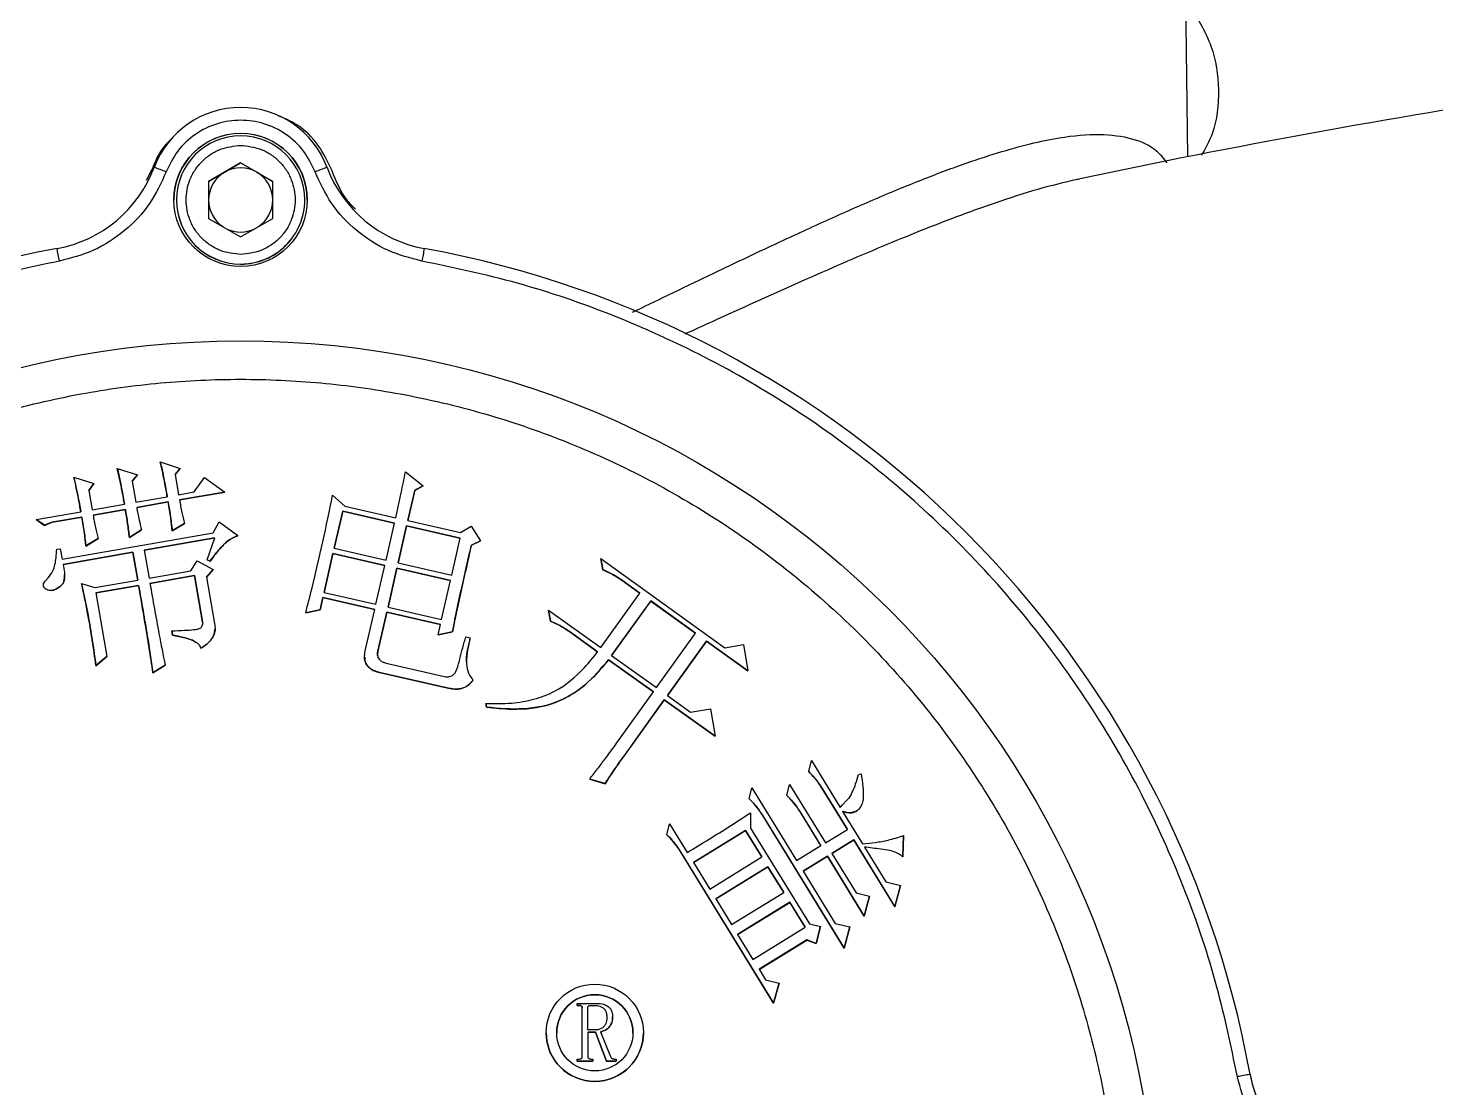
# Model space of a CAD drawing. Header units: millimetres. Extents: x 2003 to 4439, y 563 to 2285.
# Drawn here: x 3655.5 to 3765.3, y 2049.3 to 2131.9 of the extents above; entities that cross this region are included whole.
import ezdxf

# ---------------------------------------------------------------- set-up
doc = ezdxf.new("R2010")
doc.units = ezdxf.units.MM

msp = doc.modelspace()

# ---------------------------------------------------------------- linework, layer by layer
at = {"color": 7, "linetype": 'Continuous', "lineweight": 25}
for p, q in [((3745.935, 2121.911), (3745.564, 2150.276)), ((3665.116, 2120.816), (3664.719, 2120.051)), ((3672.086, 2121.434), (3669.586, 2119.99)), ((3669.586, 2119.984), (3670.836, 2120.706)), ((3670.836, 2120.706), (3672.086, 2121.427)), ((3674.586, 2119.99), (3672.086, 2121.434)), ((3672.086, 2121.427), (3672.086, 2121.434)), ((3672.086, 2121.427), (3673.336, 2120.706)), ((3673.336, 2120.706), (3674.586, 2119.984)), ((3669.586, 2119.99), (3669.586, 2117.104)), ((3674.586, 2117.104), (3674.586, 2119.99)), ((3737.283, 2120.14), (3737.482, 2120.176)), ((3667.086, 2118.546), (3667.086, 2118.534)), ((3677.086, 2118.534), (3677.086, 2118.545)), ((3669.586, 2117.104), (3672.086, 2115.66)), ((3672.086, 2115.66), (3674.586, 2117.104)), ((3662.471, 2097.6), (3664.033, 2097.101)), ((3665.821, 2098.116), (3667.377, 2097.615)), ((3667.377, 2097.615), (3666.974, 2097.124)), ((3666.974, 2097.123), (3667.377, 2097.613)), ((3667.377, 2097.615), (3667.377, 2097.613)), ((3659.081, 2096.939), (3660.64, 2096.439)), ((3664.033, 2097.101), (3663.627, 2096.611)), ((3663.627, 2096.611), (3663.912, 2094.977)), ((3663.628, 2096.609), (3664.033, 2097.099)), ((3664.033, 2097.101), (3664.033, 2097.099)), ((3666.974, 2097.124), (3667.249, 2095.56)), ((3668.474, 2095.773), (3669.26, 2096.893)), ((3669.26, 2096.893), (3670.858, 2095.768)), ((3684.932, 2097.345), (3686.312, 2096.251)), ((3660.64, 2096.439), (3660.247, 2095.881)), ((3660.247, 2095.88), (3660.64, 2096.436)), ((3660.247, 2095.881), (3660.509, 2094.384)), ((3660.64, 2096.439), (3660.64, 2096.436)), ((3663.912, 2094.977), (3666.363, 2095.406)), ((3667.249, 2095.56), (3668.474, 2095.773)), ((3670.858, 2095.768), (3667.318, 2095.152)), ((3667.318, 2095.15), (3670.858, 2095.766)), ((3670.858, 2095.768), (3670.858, 2095.766)), ((3679.261, 2095.522), (3680.201, 2094.669)), ((3685.662, 2095.902), (3685.122, 2093.541)), ((3685.123, 2093.541), (3685.662, 2095.9)), ((3686.312, 2096.251), (3685.662, 2095.902)), ((3685.662, 2095.9), (3686.312, 2096.249)), ((3685.662, 2095.902), (3685.662, 2095.9)), ((3686.312, 2096.251), (3686.312, 2096.249)), ((3660.509, 2094.384), (3663.029, 2094.823)), ((3663.098, 2094.415), (3660.578, 2093.975)), ((3660.578, 2093.973), (3663.098, 2094.412)), ((3663.098, 2094.415), (3663.098, 2094.412)), ((3666.432, 2094.998), (3663.982, 2094.569)), ((3663.982, 2094.567), (3666.432, 2094.996)), ((3666.432, 2094.998), (3666.432, 2094.996)), ((3680.042, 2094.281), (3679.377, 2091.381)), ((3679.377, 2091.381), (3680.042, 2094.279)), ((3684.087, 2093.354), (3680.042, 2094.281)), ((3680.042, 2094.281), (3680.042, 2094.279)), ((3680.042, 2094.279), (3684.087, 2093.352)), ((3680.201, 2094.669), (3684.18, 2093.757)), ((3656.153, 2093.624), (3659.626, 2094.23)), ((3656.793, 2093.174), (3656.153, 2093.624)), ((3656.153, 2093.624), (3656.153, 2093.621)), ((3656.153, 2093.621), (3656.793, 2093.172)), ((3657.381, 2093.415), (3656.793, 2093.174)), ((3656.793, 2093.172), (3657.381, 2093.413)), ((3656.793, 2093.174), (3656.793, 2093.172)), ((3659.695, 2093.821), (3657.381, 2093.415)), ((3657.381, 2093.413), (3659.695, 2093.819)), ((3657.381, 2093.415), (3657.381, 2093.413)), ((3659.695, 2093.821), (3659.695, 2093.819)), ((3667.706, 2093.323), (3666.758, 2092.737)), ((3666.758, 2092.735), (3667.706, 2093.321)), ((3667.706, 2093.323), (3667.706, 2093.321)), ((3669.938, 2092.591), (3670.421, 2093.449)), ((3670.421, 2093.449), (3671.872, 2092.368)), ((3683.422, 2090.454), (3684.087, 2093.354)), ((3685.122, 2093.541), (3689.237, 2092.601)), ((3658.164, 2090.536), (3669.938, 2092.591)), ((3660.969, 2092.147), (3660.019, 2091.561)), ((3660.019, 2091.559), (3660.969, 2092.144)), ((3660.969, 2092.147), (3660.969, 2092.144)), ((3664.362, 2092.812), (3663.409, 2092.224)), ((3663.409, 2092.222), (3664.362, 2092.81)), ((3663.409, 2092.224), (3663.409, 2092.222)), ((3664.362, 2092.812), (3664.362, 2092.81)), ((3670.079, 2092.195), (3664.565, 2091.232)), ((3664.565, 2091.23), (3670.079, 2092.193)), ((3666.758, 2092.737), (3666.758, 2092.735)), ((3669.465, 2090.477), (3670.079, 2092.195)), ((3685.03, 2093.138), (3684.365, 2090.238)), ((3684.365, 2090.238), (3685.03, 2093.136)), ((3689.212, 2092.182), (3685.03, 2093.138)), ((3685.03, 2093.138), (3685.03, 2093.136)), ((3685.03, 2093.136), (3689.211, 2092.18)), ((3688.546, 2089.283), (3689.212, 2092.182)), ((3689.237, 2092.601), (3690.064, 2093.12)), ((3690.064, 2093.12), (3690.794, 2091.959)), ((3657.751, 2091.304), (3658.023, 2091.353)), ((3658.023, 2091.353), (3658.164, 2090.536)), ((3663.681, 2091.078), (3658.236, 2090.128)), ((3658.236, 2090.126), (3663.681, 2091.076)), ((3660.019, 2091.561), (3660.019, 2091.559)), ((3664.061, 2088.9), (3663.681, 2091.078)), ((3663.681, 2091.078), (3663.681, 2091.076)), ((3663.681, 2091.076), (3664.061, 2088.9)), ((3664.565, 2091.232), (3664.945, 2089.054)), ((3679.284, 2090.975), (3678.591, 2087.942)), ((3678.591, 2087.942), (3679.284, 2090.973)), ((3683.33, 2090.048), (3679.284, 2090.975)), ((3679.284, 2090.975), (3679.284, 2090.973)), ((3679.284, 2090.973), (3683.329, 2090.046)), ((3679.377, 2091.381), (3683.422, 2090.454)), ((3690.794, 2091.959), (3690.077, 2091.625)), ((3690.077, 2091.623), (3690.794, 2091.957)), ((3690.077, 2091.625), (3690.077, 2091.623)), ((3690.794, 2091.959), (3690.794, 2091.957)), ((3668.212, 2089.624), (3668.708, 2090.413)), ((3668.708, 2090.413), (3669.951, 2089.719)), ((3669.697, 2090.374), (3669.465, 2090.477)), ((3669.465, 2090.477), (3669.465, 2090.475)), ((3669.465, 2090.475), (3669.697, 2090.372)), ((3669.697, 2090.374), (3669.697, 2090.372)), ((3682.636, 2087.015), (3683.33, 2090.048)), ((3684.365, 2090.238), (3688.546, 2089.283)), ((3700.319, 2089.704), (3700.175, 2090.577)), ((3700.175, 2090.577), (3709.838, 2083.634)), ((3700.175, 2090.577), (3700.175, 2090.575)), ((3700.175, 2090.575), (3700.319, 2089.702)), ((3658.354, 2089.306), (3658.354, 2089.308)), ((3660.725, 2088.317), (3664.061, 2088.9)), ((3664.945, 2089.054), (3668.212, 2089.624)), ((3668.489, 2089.252), (3665.017, 2088.646)), ((3665.017, 2088.644), (3668.489, 2089.25)), ((3669.119, 2085.646), (3668.489, 2089.252)), ((3668.489, 2089.252), (3668.489, 2089.25)), ((3668.489, 2089.25), (3669.119, 2085.644)), ((3669.951, 2089.719), (3669.419, 2089.134)), ((3669.419, 2089.134), (3670.049, 2085.528)), ((3669.42, 2089.132), (3669.951, 2089.717)), ((3669.951, 2089.719), (3669.951, 2089.717)), ((3684.272, 2089.832), (3683.579, 2086.799)), ((3683.579, 2086.799), (3684.272, 2089.83)), ((3688.454, 2088.877), (3684.272, 2089.832)), ((3684.272, 2089.832), (3684.272, 2089.83)), ((3684.272, 2089.83), (3688.453, 2088.875)), ((3687.76, 2085.843), (3688.454, 2088.877)), ((3700.319, 2089.704), (3700.319, 2089.702)), ((3703.211, 2087.883), (3701.798, 2088.897)), ((3701.798, 2088.897), (3701.798, 2088.895)), ((3701.798, 2088.895), (3703.21, 2087.881)), ((3659.69, 2088.63), (3660.725, 2088.317)), ((3659.69, 2088.63), (3659.69, 2088.628)), ((3664.133, 2088.492), (3660.797, 2087.909)), ((3660.797, 2087.907), (3664.133, 2088.49)), ((3660.797, 2087.909), (3661.662, 2082.941)), ((3664.133, 2088.492), (3664.133, 2088.49)), ((3678.591, 2087.942), (3682.636, 2087.015)), ((3700.165, 2083.645), (3703.211, 2087.883)), ((3678.28, 2086.593), (3677.16, 2086.352)), ((3677.16, 2086.35), (3678.28, 2086.591)), ((3678.498, 2087.539), (3678.28, 2086.593)), ((3678.28, 2086.591), (3678.498, 2087.537)), ((3678.28, 2086.593), (3678.28, 2086.591)), ((3682.544, 2086.611), (3678.498, 2087.539)), ((3678.498, 2087.539), (3678.498, 2087.537)), ((3678.498, 2087.537), (3682.543, 2086.609)), ((3681.801, 2083.375), (3682.544, 2086.611)), ((3683.579, 2086.799), (3687.76, 2085.843)), ((3696.24, 2085.694), (3696.096, 2086.568)), ((3696.096, 2086.568), (3700.165, 2083.645)), ((3696.096, 2086.568), (3696.096, 2086.566)), ((3704.059, 2087.274), (3701.012, 2083.036)), ((3701.013, 2083.035), (3704.059, 2087.272)), ((3707.562, 2084.757), (3704.059, 2087.274)), ((3704.059, 2087.274), (3704.059, 2087.272)), ((3704.059, 2087.272), (3707.561, 2084.755)), ((3669.119, 2085.644), (3669.119, 2085.646)), ((3677.16, 2086.352), (3677.16, 2086.35)), ((3683.486, 2086.396), (3682.79, 2083.36)), ((3682.79, 2083.358), (3683.486, 2086.394)), ((3687.668, 2085.44), (3683.486, 2086.396)), ((3683.486, 2086.396), (3683.486, 2086.394)), ((3683.486, 2086.394), (3687.667, 2085.438)), ((3696.096, 2086.566), (3696.24, 2085.692)), ((3696.24, 2085.694), (3696.24, 2085.692)), ((3666.774, 2084.603), (3666.715, 2084.945)), ((3666.715, 2084.945), (3666.715, 2084.942)), ((3666.715, 2084.942), (3666.774, 2084.601)), ((3666.774, 2084.603), (3666.774, 2084.601)), ((3670.094, 2085.085), (3670.094, 2085.087)), ((3687.483, 2084.631), (3687.668, 2085.44)), ((3688.603, 2084.867), (3687.483, 2084.631)), ((3687.483, 2084.629), (3688.603, 2084.865)), ((3687.483, 2084.631), (3687.483, 2084.629)), ((3688.603, 2084.867), (3688.603, 2084.865)), ((3689.651, 2084.487), (3689.987, 2084.41)), ((3699.921, 2083.306), (3697.717, 2084.888)), ((3697.717, 2084.888), (3697.717, 2084.886)), ((3697.717, 2084.886), (3699.921, 2083.304)), ((3704.516, 2080.519), (3707.562, 2084.757)), ((3668.985, 2083.588), (3668.985, 2083.586)), ((3682.79, 2083.36), (3682.79, 2083.358)), ((3708.41, 2084.148), (3705.363, 2079.91)), ((3705.364, 2079.909), (3708.41, 2084.146)), ((3711.631, 2081.831), (3708.41, 2084.148)), ((3708.41, 2084.148), (3708.41, 2084.146)), ((3708.41, 2084.146), (3711.631, 2081.829)), ((3709.838, 2083.634), (3711.297, 2083.871)), ((3711.297, 2083.871), (3711.631, 2081.831)), ((3661.662, 2082.941), (3660.804, 2082.232)), ((3660.804, 2082.23), (3661.662, 2082.939)), ((3660.804, 2082.232), (3660.804, 2082.23)), ((3661.662, 2082.941), (3661.662, 2082.939)), ((3666.203, 2082.261), (3665.251, 2081.672)), ((3665.251, 2081.67), (3666.203, 2082.258)), ((3666.203, 2082.261), (3666.203, 2082.258)), ((3681.746, 2082.896), (3681.746, 2082.894)), ((3683.43, 2082.435), (3688.084, 2081.369)), ((3704.272, 2080.18), (3700.768, 2082.697)), ((3700.768, 2082.697), (3700.768, 2082.695)), ((3700.768, 2082.695), (3704.271, 2080.178)), ((3701.012, 2083.036), (3704.516, 2080.519)), ((3665.251, 2081.672), (3665.251, 2081.67)), ((3688.169, 2080.498), (3682.908, 2081.703)), ((3682.908, 2081.703), (3682.908, 2081.701)), ((3682.908, 2081.701), (3688.169, 2080.496)), ((3711.631, 2081.831), (3711.631, 2081.829)), ((3688.169, 2080.498), (3688.169, 2080.496)), ((3701.429, 2076.224), (3704.272, 2080.18)), ((3691.255, 2078.993), (3691.206, 2079.286)), ((3691.206, 2079.286), (3691.206, 2079.284)), ((3691.206, 2079.284), (3691.255, 2078.991)), ((3691.255, 2078.993), (3691.255, 2078.991)), ((3705.119, 2079.571), (3701.952, 2075.164)), ((3701.952, 2075.161), (3705.119, 2079.569)), ((3709.075, 2076.728), (3705.119, 2079.571)), ((3705.119, 2079.571), (3705.119, 2079.569)), ((3705.119, 2079.569), (3709.075, 2076.726)), ((3705.363, 2079.91), (3707.172, 2078.61)), ((3707.172, 2078.61), (3708.726, 2078.865)), ((3708.726, 2078.865), (3709.075, 2076.728)), ((3709.075, 2076.728), (3709.075, 2076.726)), ((3701.952, 2075.164), (3701.952, 2075.161)), ((3716.381, 2073.968), (3716.586, 2074.826)), ((3716.586, 2074.826), (3718.839, 2071.163)), ((3720.262, 2073.747), (3720.475, 2073.799)), ((3700.506, 2073.032), (3699.302, 2073.381)), ((3699.302, 2073.381), (3699.302, 2073.379)), ((3699.302, 2073.379), (3700.506, 2073.03)), ((3700.506, 2073.032), (3700.506, 2073.03)), ((3711.742, 2071.847), (3711.948, 2072.704)), ((3711.948, 2072.704), (3715.436, 2067.033)), ((3714.678, 2072.103), (3714.884, 2072.964)), ((3714.884, 2072.964), (3717.681, 2068.415)), ((3719.394, 2069.468), (3717.432, 2072.658)), ((3717.432, 2072.658), (3717.432, 2072.656)), ((3717.432, 2072.656), (3719.393, 2069.468)), ((3720.632, 2072.218), (3720.632, 2072.22)), ((3711.837, 2070.765), (3711.85, 2069.55)), ((3719.152, 2060.198), (3712.793, 2070.537)), ((3712.793, 2070.537), (3712.793, 2070.534)), ((3712.793, 2070.534), (3719.152, 2060.196)), ((3717.326, 2068.197), (3715.729, 2070.796)), ((3715.729, 2070.796), (3715.729, 2070.794)), ((3715.729, 2070.794), (3717.325, 2068.196)), ((3719.021, 2070.868), (3720.586, 2068.328)), ((3705.326, 2069.039), (3705.532, 2069.897)), ((3705.532, 2069.897), (3706.911, 2067.652)), ((3711.46, 2069.391), (3707.384, 2066.884)), ((3707.385, 2066.883), (3711.46, 2069.389)), ((3712.734, 2067.323), (3711.46, 2069.391)), ((3711.46, 2069.391), (3711.46, 2069.389)), ((3711.46, 2069.389), (3712.733, 2067.323)), ((3711.85, 2069.55), (3716.43, 2062.107)), ((3717.681, 2068.415), (3719.394, 2069.468)), ((3715.436, 2067.033), (3717.326, 2068.197)), ((3719.902, 2068.641), (3718.189, 2067.588)), ((3718.19, 2067.586), (3719.902, 2068.639)), ((3723.1, 2063.442), (3719.902, 2068.641)), ((3719.902, 2068.641), (3719.902, 2068.639)), ((3719.902, 2068.639), (3723.1, 2063.44)), ((3720.729, 2068.091), (3722.402, 2065.374)), ((3723.765, 2068.98), (3723.724, 2067.326)), ((3723.724, 2067.324), (3723.765, 2068.978)), ((3723.765, 2068.98), (3723.765, 2068.978)), ((3713.646, 2055.914), (3706.377, 2067.729)), ((3706.377, 2067.729), (3706.377, 2067.727)), ((3706.377, 2067.727), (3713.646, 2055.912)), ((3707.384, 2066.884), (3708.658, 2064.817)), ((3708.658, 2064.817), (3712.734, 2067.323)), ((3717.835, 2067.37), (3715.944, 2066.206)), ((3715.945, 2066.205), (3717.835, 2067.368)), ((3720.706, 2062.703), (3717.835, 2067.37)), ((3717.835, 2067.37), (3717.835, 2067.368)), ((3717.835, 2067.368), (3720.706, 2062.701)), ((3718.189, 2067.588), (3720.08, 2064.516)), ((3723.724, 2067.326), (3723.724, 2067.324)), ((3713.204, 2066.555), (3709.128, 2064.049)), ((3709.129, 2064.047), (3713.204, 2066.553)), ((3714.442, 2064.547), (3713.204, 2066.555)), ((3713.204, 2066.555), (3713.204, 2066.553)), ((3713.204, 2066.553), (3714.441, 2064.546)), ((3715.944, 2066.206), (3718.454, 2062.13)), ((3722.402, 2065.374), (3723.547, 2065.102)), ((3723.547, 2065.102), (3723.1, 2063.442)), ((3723.1, 2063.44), (3723.547, 2065.1)), ((3723.547, 2065.102), (3723.547, 2065.1)), ((3709.128, 2064.049), (3710.366, 2062.04)), ((3710.366, 2062.04), (3714.442, 2064.547)), ((3714.914, 2063.779), (3710.838, 2061.272)), ((3710.839, 2061.271), (3714.914, 2063.777)), ((3716.111, 2061.829), (3714.914, 2063.779)), ((3714.914, 2063.779), (3714.914, 2063.777)), ((3714.914, 2063.777), (3716.11, 2061.829)), ((3720.08, 2064.516), (3721.13, 2064.264)), ((3721.13, 2064.264), (3720.706, 2062.703)), ((3720.706, 2062.701), (3721.13, 2064.262)), ((3721.13, 2064.264), (3721.13, 2064.262)), ((3720.706, 2062.703), (3720.706, 2062.701)), ((3723.1, 2063.442), (3723.1, 2063.44)), ((3712.035, 2059.323), (3716.111, 2061.829)), ((3716.43, 2062.107), (3717.29, 2061.904)), ((3717.29, 2061.904), (3716.972, 2060.566)), ((3716.972, 2060.564), (3717.29, 2061.902)), ((3717.29, 2061.904), (3717.29, 2061.902)), ((3718.454, 2062.13), (3719.597, 2061.858)), ((3719.597, 2061.858), (3719.152, 2060.198)), ((3719.152, 2060.196), (3719.597, 2061.856)), ((3719.597, 2061.858), (3719.597, 2061.856)), ((3710.838, 2061.272), (3712.035, 2059.323)), ((3716.229, 2060.843), (3712.508, 2058.555)), ((3712.509, 2058.553), (3716.229, 2060.841)), ((3716.972, 2060.566), (3716.229, 2060.843)), ((3716.229, 2060.843), (3716.229, 2060.841)), ((3716.229, 2060.841), (3716.972, 2060.564)), ((3716.972, 2060.566), (3716.972, 2060.564)), ((3719.152, 2060.198), (3719.152, 2060.196)), ((3712.508, 2058.555), (3713.016, 2057.728)), ((3713.016, 2057.728), (3714.067, 2057.478)), ((3714.067, 2057.478), (3713.646, 2055.914)), ((3713.646, 2055.912), (3714.067, 2057.476)), ((3714.067, 2057.478), (3714.067, 2057.476)), ((3698.329, 2055.745), (3698.329, 2055.903)), ((3698.329, 2055.903), (3699.829, 2055.903)), ((3713.646, 2055.914), (3713.646, 2055.912)), ((3698.487, 2055.745), (3698.329, 2055.745)), ((3698.329, 2055.745), (3698.329, 2055.743)), ((3698.329, 2055.743), (3698.487, 2055.743)), ((3698.487, 2055.745), (3698.487, 2055.743)), ((3698.723, 2051.771), (3698.723, 2055.534)), ((3699.145, 2053.824), (3699.145, 2055.534)), ((3699.381, 2055.745), (3699.671, 2055.745)), ((3699.381, 2055.745), (3699.381, 2055.743)), ((3699.381, 2055.743), (3699.671, 2055.743)), ((3699.671, 2055.745), (3699.671, 2055.743)), ((3699.723, 2053.824), (3699.145, 2053.824)), ((3699.75, 2053.666), (3699.145, 2053.666)), ((3699.145, 2053.666), (3699.145, 2051.771)), ((3699.145, 2053.664), (3699.75, 2053.664)), ((3700.618, 2051.403), (3699.75, 2053.666)), ((3699.75, 2053.666), (3699.75, 2053.664)), ((3699.75, 2053.664), (3700.618, 2051.401)), ((3700.145, 2053.692), (3700.934, 2051.745)), ((3695.909, 2053.607), (3695.909, 2053.604)), ((3703.494, 2053.604), (3703.494, 2053.607)), ((3698.329, 2051.403), (3698.329, 2051.561)), ((3698.329, 2051.561), (3698.487, 2051.561)), ((3699.381, 2051.561), (3699.539, 2051.561)), ((3699.539, 2051.561), (3699.539, 2051.403)), ((3701.197, 2051.561), (3701.355, 2051.561)), ((3701.355, 2051.561), (3701.355, 2051.403)), ((3699.539, 2051.403), (3698.329, 2051.403)), ((3698.329, 2051.403), (3698.329, 2051.401)), ((3698.329, 2051.401), (3699.539, 2051.401)), ((3699.539, 2051.403), (3699.539, 2051.401)), ((3701.355, 2051.403), (3700.618, 2051.403)), ((3700.618, 2051.403), (3700.618, 2051.401)), ((3700.618, 2051.401), (3701.355, 2051.401)), ((3701.355, 2051.403), (3701.355, 2051.401))]:
    msp.add_line(p, q, dxfattribs=at)
for centre, radius in [((3672.086, 2118.551), 5.2), ((3672.086, 2036.052), 71.5), ((3699.701, 2053.607), 3.792), ((3699.701, 2053.607), 2.971)]:
    msp.add_circle(centre, radius, dxfattribs=at)
for centre, radius, start, end in [((3873.275, 1477.474), 656.897, 95.489386, 101.924805), ((3672.086, 2118.549), 7.2, 20.5868, 159.4132), ((3672.086, 2118.534), 5.2, 0.00011, 179.99974), ((3672.086, 2118.545), 5, 359.99994, 179.99975), ((3655.985, 2124.597), 10, 280.30605, 339.41322), ((3622.245, 2004.201), 124.573, 69.2983, 69.75789), ((3672.086, 2118.541), 2.5, 119.9996, 179.99966), ((3672.086, 2118.541), 2.5, 59.99975, 119.99962), ((3672.086, 2118.541), 2.5, 359.99971, 59.99978), ((3721.928, 2004.201), 124.574, 110.24211, 110.7017), ((3688.188, 2124.597), 10, 200.58678, 259.69395), ((3672.086, 2118.546), 5, 179.99991, 269.99976), ((3672.086, 2118.534), 5, 179.99991, 269.99976), ((3672.086, 2118.541), 2.5, 179.99971, 236.17979), ((3672.086, 2118.546), 5, 269.99962, 359.99978), ((3672.086, 2118.534), 5, 269.99962, 359.99978), ((3672.086, 2118.541), 2.5, 303.81959, 359.99967), ((3672.086, 2118.541), 2.5, 243.81973, 296.17964), ((3672.086, 2036.049), 80, 100.30604, 169.69383), ((3019.802, 1997.989), 648.57, 10.284007, 10.372163), ((4324.39, 1997.986), 648.589, 169.627839, 169.715992), ((3672.086, 2036.049), 80, 10.30617, 79.69396), ((3699.701, 2053.604), 2.971, 0.0001, 179.9999), ((3699.701, 2053.604), 3.792, 180.00009, 359.99975), ((3771.293, 1933.453), 118.693, 99.94425, 100.42679), ((3760.634, 2052.151), 10, 190.30615, 249.41337)]:
    msp.add_arc(centre, radius, start, end, dxfattribs=at)
for points, knots in [([(3746.156, 2133.584), (3746.758, 2132.591), (3747.962, 2130.605), (3748.464, 2127.13), (3748.17, 2124.135), (3747.312, 2122.564), (3747.009, 2122.009)], [0, 0, 0, 0, 0.2818923, 0.5637846, 0.8456768, 1, 1, 1, 1]), ([(3679.212, 2120.816), (3678.885, 2121.506), (3678.232, 2122.885), (3676.714, 2124.378), (3675.518, 2124.893), (3675.024, 2125.106)], [0, 0, 0, 0, 0.3697023, 0.7394046, 1, 1, 1, 1]), ([(3677.89, 2120.731), (3677.626, 2121.285), (3677.085, 2122.419), (3675.667, 2123.728), (3673.951, 2124.566), (3672.086, 2124.842), (3670.222, 2124.566), (3668.506, 2123.728), (3667.088, 2122.419), (3666.547, 2121.285), (3666.282, 2120.731)], [0, 0, 0, 0, 0.122089, 0.25, 0.377911, 0.5, 0.622089, 0.75, 0.877911, 1, 1, 1, 1]), ([(3666.833, 2123.409), (3666.617, 2123.219), (3665.827, 2122.522), (3665.415, 2121.534), (3665.116, 2120.816)], [0, 0, 0, 0, 0.2729382, 1, 1, 1, 1]), ([(3672.086, 2114.297), (3671.552, 2114.354), (3670.729, 2114.441), (3669.74, 2114.971), (3669.06, 2115.52), (3668.508, 2116.201), (3667.994, 2117.19), (3667.734, 2118.547), (3667.994, 2119.904), (3668.508, 2120.894), (3669.06, 2121.575), (3669.74, 2122.123), (3670.729, 2122.653), (3671.552, 2122.74), (3672.086, 2122.797)], [0, 0, 0, 0, 0.1197284, 0.1841803, 0.25, 0.3158197, 0.3802716, 0.5, 0.6197284, 0.6841803, 0.75, 0.8158197, 0.8802716, 1, 1, 1, 1]), ([(3672.086, 2122.797), (3672.621, 2122.74), (3673.443, 2122.653), (3674.433, 2122.123), (3675.113, 2121.575), (3675.665, 2120.894), (3676.178, 2119.904), (3676.439, 2118.547), (3676.178, 2117.19), (3675.665, 2116.201), (3675.113, 2115.52), (3674.433, 2114.971), (3673.443, 2114.441), (3672.621, 2114.354), (3672.086, 2114.297)], [0, 0, 0, 0, 0.1197284, 0.1841803, 0.25, 0.3158197, 0.3802716, 0.5, 0.6197284, 0.6841803, 0.75, 0.8158197, 0.8802716, 1, 1, 1, 1]), ([(3702.652, 2109.792), (3703.549, 2110.225), (3705.657, 2111.243), (3709.165, 2112.931), (3713.149, 2114.825), (3717.26, 2116.729), (3721.206, 2118.481), (3724.906, 2120.02), (3728.212, 2121.275), (3731.113, 2122.24), (3733.657, 2122.946), (3736.379, 2123.51), (3739.12, 2123.756), (3741.65, 2123.4), (3743.39, 2122.652), (3744.062, 2121.758), (3744.301, 2121.439)], [0, 0, 0, 0, 0.0451429, 0.106195, 0.1818406, 0.2569786, 0.3330669, 0.4089578, 0.4809324, 0.5453703, 0.6077302, 0.6681576, 0.7628826, 0.854957, 0.9482806, 1, 1, 1, 1]), ([(3666.282, 2120.731), (3665.891, 2119.885), (3665.096, 2118.162), (3663.106, 2116.07), (3660.693, 2114.485), (3658.856, 2114.01), (3657.953, 2113.777)], [0, 0, 0, 0, 0.2457963, 0.5, 0.7542037, 1, 1, 1, 1]), ([(3686.22, 2113.777), (3685.317, 2114.01), (3683.48, 2114.485), (3681.067, 2116.07), (3679.077, 2118.162), (3678.281, 2119.885), (3677.89, 2120.731)], [0, 0, 0, 0, 0.2457963, 0.5, 0.7542037, 1, 1, 1, 1]), ([(3681.034, 2117.827), (3680.815, 2118.051), (3679.992, 2118.897), (3679.542, 2120.003), (3679.212, 2120.816)], [0, 0, 0, 0, 0.2655457, 1, 1, 1, 1]), ([(3737.672, 2120.223), (3736.682, 2119.993), (3734.682, 2119.529), (3731.292, 2118.457), (3727.037, 2116.927), (3721.794, 2114.808), (3715.498, 2112.064), (3710.451, 2109.78), (3707.433, 2108.401), (3706.724, 2108.077)], [0, 0, 0, 0, 0.122639, 0.2477412, 0.3757787, 0.5645067, 0.75334, 0.9420073, 1, 1, 1, 1]), ([(3657.953, 2113.777), (3655.457, 2113.25), (3650.419, 2112.188), (3643.042, 2109.649), (3635.8, 2106.38), (3628.821, 2102.318), (3622.218, 2097.506), (3616.125, 2092.013), (3610.632, 2085.92), (3605.82, 2079.317), (3601.758, 2072.338), (3598.489, 2065.096), (3595.95, 2057.719), (3594.887, 2052.681), (3594.361, 2050.185)], [0, 0, 0, 0, 0.0799588, 0.1613715, 0.2441424, 0.3288926, 0.4142166, 0.5, 0.5857784, 0.6711024, 0.7558576, 0.8386237, 0.9200388, 1, 1, 1, 1]), ([(3749.812, 2050.185), (3749.285, 2052.681), (3748.223, 2057.718), (3745.684, 2065.095), (3742.415, 2072.337), (3738.353, 2079.316), (3733.541, 2085.919), (3728.048, 2092.013), (3721.955, 2097.506), (3715.352, 2102.317), (3708.373, 2106.38), (3701.131, 2109.649), (3693.754, 2112.188), (3688.716, 2113.25), (3686.22, 2113.777)], [0, 0, 0, 0, 0.0799588, 0.1613715, 0.2441424, 0.3288926, 0.4142166, 0.5, 0.5857784, 0.6711024, 0.7558576, 0.8386237, 0.9200388, 1, 1, 1, 1]), ([(3603.586, 2036.058), (3603.641, 2038.147), (3603.751, 2042.325), (3604.661, 2048.664), (3606.147, 2055.016), (3608.321, 2061.382), (3611.152, 2067.605), (3614.666, 2073.628), (3618.82, 2079.32), (3623.563, 2084.581), (3628.825, 2089.325), (3634.516, 2093.479), (3640.539, 2096.992), (3646.762, 2099.824), (3653.128, 2101.995), (3659.48, 2103.49), (3665.819, 2104.368), (3672.086, 2104.653), (3678.354, 2104.368), (3684.692, 2103.491), (3691.045, 2101.995), (3697.411, 2099.824), (3703.634, 2096.992), (3709.656, 2093.479), (3715.348, 2089.325), (3720.61, 2084.581), (3725.353, 2079.32), (3729.507, 2073.628), (3733.021, 2067.605), (3735.852, 2061.382), (3738.026, 2055.017), (3739.512, 2048.664), (3740.422, 2042.325), (3740.532, 2038.147), (3740.586, 2036.058)], [0, 0, 0, 0, 0.02912361, 0.05824846, 0.08912004, 0.11999406, 0.1519015, 0.18431275, 0.21706879, 0.24999999, 0.2829312, 0.31568724, 0.34809849, 0.38000593, 0.41087751, 0.44175153, 0.47087453, 0.49999999, 0.52912299, 0.55824846, 0.58912004, 0.61999406, 0.6519015, 0.68431275, 0.71706879, 0.74999999, 0.7829312, 0.81568724, 0.84809849, 0.88000593, 0.91087751, 0.94175153, 0.97087515, 1, 1, 1, 1]), ([(3663.029, 2094.823), (3662.97, 2095.151), (3662.858, 2095.78), (3662.674, 2096.706), (3662.539, 2097.302), (3662.471, 2097.6)], [0, 0, 0, 0, 0.3530759, 0.676475, 1, 1, 1, 1]), ([(3662.471, 2097.597), (3662.545, 2097.272), (3662.686, 2096.649), (3662.869, 2095.723), (3662.975, 2095.122), (3663.029, 2094.821)], [0, 0, 0, 0, 0.3530856, 0.6764975, 1, 1, 1, 1]), ([(3666.363, 2095.406), (3666.304, 2095.734), (3666.194, 2096.352), (3666.014, 2097.255), (3665.885, 2097.829), (3665.821, 2098.116)], [0, 0, 0, 0, 0.3618324, 0.680859, 1, 1, 1, 1]), ([(3665.821, 2098.114), (3665.894, 2097.788), (3666.031, 2097.176), (3666.208, 2096.272), (3666.311, 2095.693), (3666.363, 2095.404)], [0, 0, 0, 0, 0.3618377, 0.6808755, 1, 1, 1, 1]), ([(3659.626, 2094.23), (3659.567, 2094.558), (3659.456, 2095.175), (3659.278, 2096.079), (3659.147, 2096.653), (3659.081, 2096.939)], [0, 0, 0, 0, 0.3617592, 0.6808079, 1, 1, 1, 1]), ([(3659.081, 2096.937), (3659.155, 2096.612), (3659.294, 2096), (3659.471, 2095.096), (3659.574, 2094.517), (3659.626, 2094.228)], [0, 0, 0, 0, 0.361772, 0.6808444, 1, 1, 1, 1]), ([(3684.18, 2093.757), (3684.254, 2094.082), (3684.402, 2094.732), (3684.655, 2095.928), (3684.826, 2096.8), (3684.932, 2097.345)], [0, 0, 0, 0, 0.27274417, 0.54549211, 1, 1, 1, 1]), ([(3677.16, 2086.352), (3677.325, 2086.998), (3677.796, 2088.84), (3678.517, 2091.892), (3679.013, 2094.312), (3679.261, 2095.522)], [0, 0, 0, 0, 0.2125808, 0.6061918, 1, 1, 1, 1]), ([(3663.409, 2092.224), (3663.366, 2092.59), (3663.301, 2093.139), (3663.189, 2093.869), (3663.128, 2094.233), (3663.098, 2094.415)], [0, 0, 0, 0, 0.4998174, 0.7498863, 1, 1, 1, 1]), ([(3663.098, 2094.412), (3663.158, 2094.049), (3663.249, 2093.503), (3663.344, 2092.771), (3663.387, 2092.405), (3663.409, 2092.222)], [0, 0, 0, 0, 0.4998173, 0.7498863, 1, 1, 1, 1]), ([(3663.982, 2094.569), (3664.012, 2094.405), (3664.073, 2094.077), (3664.189, 2093.489), (3664.296, 2093.07), (3664.362, 2092.812)], [0, 0, 0, 0, 0.2780885, 0.5561925, 1, 1, 1, 1]), ([(3666.758, 2092.737), (3666.718, 2093.068), (3666.653, 2093.612), (3666.538, 2094.364), (3666.467, 2094.787), (3666.432, 2094.998)], [0, 0, 0, 0, 0.4378405, 0.7188841, 1, 1, 1, 1]), ([(3666.432, 2094.996), (3666.487, 2094.667), (3666.578, 2094.127), (3666.681, 2093.373), (3666.733, 2092.948), (3666.758, 2092.735)], [0, 0, 0, 0, 0.4378401, 0.7188825, 1, 1, 1, 1]), ([(3667.318, 2095.152), (3667.347, 2094.988), (3667.406, 2094.659), (3667.528, 2094.048), (3667.637, 2093.605), (3667.706, 2093.323)], [0, 0, 0, 0, 0.267397, 0.5348099, 1, 1, 1, 1]), ([(3660.019, 2091.561), (3659.981, 2091.892), (3659.92, 2092.436), (3659.804, 2093.189), (3659.731, 2093.61), (3659.695, 2093.821)], [0, 0, 0, 0, 0.437947, 0.7189326, 1, 1, 1, 1]), ([(3659.695, 2093.819), (3659.751, 2093.49), (3659.842, 2092.951), (3659.951, 2092.197), (3659.996, 2091.772), (3660.019, 2091.559)], [0, 0, 0, 0, 0.4378739, 0.7188428, 1, 1, 1, 1]), ([(3660.578, 2093.975), (3660.609, 2093.812), (3660.669, 2093.484), (3660.793, 2092.873), (3660.901, 2092.429), (3660.969, 2092.147)], [0, 0, 0, 0, 0.2673365, 0.5346869, 1, 1, 1, 1]), ([(3671.872, 2092.368), (3671.655, 2092.277), (3671.179, 2092.078), (3670.447, 2091.374), (3669.989, 2090.764), (3669.697, 2090.374)], [0, 0, 0, 0, 0.2342966, 0.5118133, 1, 1, 1, 1]), ([(3669.697, 2090.372), (3669.894, 2090.642), (3670.282, 2091.171), (3670.929, 2091.858), (3671.49, 2092.249), (3671.819, 2092.349), (3671.872, 2092.365)], [0, 0, 0, 0, 0.3337908, 0.6563325, 0.9445237, 1, 1, 1, 1]), ([(3657.083, 2089.085), (3657.21, 2089.256), (3657.552, 2089.716), (3657.697, 2090.516), (3657.736, 2091.088), (3657.751, 2091.304)], [0, 0, 0, 0, 0.2682391, 0.7229807, 1, 1, 1, 1]), ([(3690.077, 2091.625), (3689.929, 2090.975), (3689.632, 2089.675), (3689.123, 2087.427), (3688.796, 2085.82), (3688.603, 2084.867)], [0, 0, 0, 0, 0.2891484, 0.5782944, 1, 1, 1, 1]), ([(3688.603, 2084.865), (3688.734, 2085.519), (3688.995, 2086.827), (3689.497, 2089.078), (3689.861, 2090.675), (3690.077, 2091.623)], [0, 0, 0, 0, 0.2892488, 0.5783935, 1, 1, 1, 1]), ([(3658.236, 2090.128), (3658.278, 2089.916), (3658.362, 2089.49), (3658.367, 2088.963), (3658.224, 2088.604), (3657.963, 2088.365), (3657.691, 2088.169), (3657.452, 2088.103), (3657.399, 2088.088)], [0, 0, 0, 0, 0.2575264, 0.5176258, 0.6115533, 0.7060568, 0.9339364, 1, 1, 1, 1]), ([(3656.703, 2088.458), (3656.707, 2088.51), (3656.719, 2088.671), (3656.888, 2088.874), (3657.022, 2089.019), (3657.083, 2089.085)], [0, 0, 0, 0, 0.2060177, 0.6360414, 1, 1, 1, 1]), ([(3657.399, 2088.086), (3657.524, 2088.135), (3657.771, 2088.23), (3658.055, 2088.433), (3658.256, 2088.657), (3658.351, 2088.951), (3658.346, 2089.17), (3658.343, 2089.306)], [0, 0, 0, 0, 0.2369259, 0.466697, 0.6134804, 0.7600826, 1, 1, 1, 1]), ([(3701.798, 2088.897), (3701.661, 2088.992), (3701.387, 2089.182), (3700.898, 2089.464), (3700.531, 2089.616), (3700.319, 2089.704)], [0, 0, 0, 0, 0.2959723, 0.5921499, 1, 1, 1, 1]), ([(3700.319, 2089.702), (3700.474, 2089.639), (3700.783, 2089.515), (3701.281, 2089.249), (3701.609, 2089.025), (3701.798, 2088.895)], [0, 0, 0, 0, 0.2959938, 0.5922002, 1, 1, 1, 1]), ([(3657.399, 2088.088), (3657.318, 2088.081), (3657.168, 2088.067), (3656.958, 2088.148), (3656.817, 2088.266), (3656.725, 2088.372), (3656.708, 2088.438), (3656.703, 2088.458)], [0, 0, 0, 0, 0.2815849, 0.5225692, 0.7625226, 0.9258045, 1, 1, 1, 1]), ([(3660.804, 2082.232), (3660.712, 2082.892), (3660.526, 2084.213), (3660.168, 2086.349), (3659.86, 2087.816), (3659.69, 2088.63)], [0, 0, 0, 0, 0.3078812, 0.615778, 1, 1, 1, 1]), ([(3659.69, 2088.628), (3659.828, 2087.976), (3660.105, 2086.672), (3660.477, 2084.538), (3660.688, 2083.054), (3660.804, 2082.23)], [0, 0, 0, 0, 0.3078811, 0.6157795, 1, 1, 1, 1]), ([(3665.251, 2081.672), (3665.153, 2082.332), (3664.958, 2083.651), (3664.576, 2085.923), (3664.298, 2087.536), (3664.133, 2088.492)], [0, 0, 0, 0, 0.2894212, 0.5788391, 1, 1, 1, 1]), ([(3664.133, 2088.49), (3664.247, 2087.833), (3664.474, 2086.519), (3664.862, 2084.248), (3665.106, 2082.63), (3665.251, 2081.67)], [0, 0, 0, 0, 0.2894158, 0.578835, 1, 1, 1, 1]), ([(3665.017, 2088.646), (3665.132, 2087.989), (3665.364, 2086.676), (3665.741, 2084.544), (3666.039, 2083.076), (3666.203, 2082.261)], [0, 0, 0, 0, 0.30793892, 0.61587434, 1, 1, 1, 1]), ([(3666.715, 2084.945), (3667.048, 2084.956), (3667.62, 2084.977), (3668.276, 2085.025), (3668.679, 2085.07), (3668.887, 2085.124), (3669.028, 2085.225), (3669.107, 2085.34), (3669.138, 2085.487), (3669.125, 2085.591), (3669.119, 2085.646)], [0, 0, 0, 0, 0.3580245, 0.615683, 0.7049216, 0.7950414, 0.841826, 0.8884884, 0.9407001, 1, 1, 1, 1]), ([(3670.049, 2085.528), (3670.075, 2085.36), (3670.127, 2085.03), (3669.986, 2084.542), (3669.626, 2084.019), (3669.237, 2083.758), (3668.985, 2083.588)], [0, 0, 0, 0, 0.2113021, 0.4164676, 0.6215012, 1, 1, 1, 1]), ([(3697.717, 2084.888), (3697.58, 2084.983), (3697.306, 2085.173), (3696.818, 2085.454), (3696.452, 2085.606), (3696.24, 2085.694)], [0, 0, 0, 0, 0.2963846, 0.5929775, 1, 1, 1, 1]), ([(3696.24, 2085.692), (3696.395, 2085.63), (3696.704, 2085.504), (3697.201, 2085.239), (3697.528, 2085.015), (3697.717, 2084.886)], [0, 0, 0, 0, 0.29640362, 0.59301786, 1, 1, 1, 1]), ([(3668.985, 2083.588), (3668.953, 2083.675), (3668.89, 2083.849), (3668.532, 2084.134), (3667.825, 2084.415), (3667.17, 2084.532), (3666.774, 2084.603)], [0, 0, 0, 0, 0.1072401, 0.2147204, 0.5251042, 1, 1, 1, 1]), ([(3666.774, 2084.601), (3667.101, 2084.542), (3667.76, 2084.423), (3668.491, 2084.173), (3668.897, 2083.836), (3668.956, 2083.668), (3668.985, 2083.586)], [0, 0, 0, 0, 0.3945612, 0.7926556, 0.8991599, 1, 1, 1, 1]), ([(3668.985, 2083.586), (3669.266, 2083.778), (3669.684, 2084.063), (3670.032, 2084.631), (3670.069, 2084.94), (3670.086, 2085.087)], [0, 0, 0, 0, 0.52096457, 0.77381304, 1, 1, 1, 1]), ([(3688.084, 2081.369), (3688.174, 2081.364), (3688.338, 2081.356), (3688.567, 2081.434), (3688.745, 2081.579), (3689.005, 2082.006), (3689.22, 2083.015), (3689.483, 2083.915), (3689.651, 2084.487)], [0, 0, 0, 0, 0.07162, 0.1296989, 0.1878581, 0.251244, 0.5231342, 1, 1, 1, 1]), ([(3689.707, 2082.527), (3689.702, 2082.571), (3689.658, 2082.907), (3689.816, 2083.54), (3689.93, 2084.118), (3689.987, 2084.408)], [0, 0, 0, 0, 0.0697023, 0.5329593, 1, 1, 1, 1]), ([(3689.987, 2084.41), (3689.918, 2084.084), (3689.784, 2083.458), (3689.647, 2082.588), (3689.753, 2081.805), (3690.01, 2081.346), (3690.188, 2081.128), (3690.218, 2081.092)], [0, 0, 0, 0, 0.28840139, 0.55467759, 0.75694914, 0.95905582, 1, 1, 1, 1]), ([(3682.908, 2081.703), (3682.713, 2081.758), (3682.39, 2081.849), (3682.01, 2082.136), (3681.801, 2082.467), (3681.72, 2082.899), (3681.771, 2083.195), (3681.801, 2083.375)], [0, 0, 0, 0, 0.26318063, 0.43611551, 0.61008847, 0.76257623, 1, 1, 1, 1]), ([(3682.79, 2083.36), (3682.772, 2083.239), (3682.743, 2083.052), (3682.822, 2082.805), (3682.964, 2082.628), (3683.177, 2082.503), (3683.348, 2082.457), (3683.43, 2082.435)], [0, 0, 0, 0, 0.281112, 0.4350464, 0.5892091, 0.8013243, 1, 1, 1, 1]), ([(3682.784, 2082.973), (3682.774, 2083.02), (3682.745, 2083.147), (3682.773, 2083.276), (3682.79, 2083.358)], [0, 0, 0, 0, 0.3680617, 1, 1, 1, 1]), ([(3691.206, 2079.286), (3691.875, 2079.273), (3693.128, 2079.249), (3694.943, 2079.56), (3696.987, 2080.318), (3698.643, 2081.704), (3699.593, 2082.895), (3699.921, 2083.306)], [0, 0, 0, 0, 0.1989974, 0.3726503, 0.5456254, 0.8432566, 1, 1, 1, 1]), ([(3681.782, 2082.893), (3681.773, 2082.811), (3681.75, 2082.611), (3681.886, 2082.31), (3682.14, 2082.012), (3682.502, 2081.811), (3682.779, 2081.736), (3682.908, 2081.701)], [0, 0, 0, 0, 0.1346891, 0.32911, 0.5231946, 0.7785937, 1, 1, 1, 1]), ([(3700.768, 2082.697), (3700.345, 2082.18), (3699.279, 2080.877), (3697.056, 2079.311), (3694.116, 2078.726), (3692.206, 2078.904), (3691.255, 2078.993)], [0, 0, 0, 0, 0.1857159, 0.4679578, 0.7348593, 1, 1, 1, 1]), ([(3691.255, 2078.991), (3691.918, 2078.924), (3693.588, 2078.754), (3695.82, 2078.982), (3697.699, 2079.814), (3699.288, 2080.92), (3700.194, 2082.006), (3700.768, 2082.695)], [0, 0, 0, 0, 0.185366, 0.4664547, 0.6092257, 0.7523052, 1, 1, 1, 1]), ([(3690.218, 2081.092), (3690.054, 2080.917), (3689.776, 2080.62), (3689.19, 2080.39), (3688.659, 2080.401), (3688.31, 2080.47), (3688.169, 2080.498)], [0, 0, 0, 0, 0.3125276, 0.5301767, 0.8091829, 1, 1, 1, 1]), ([(3688.169, 2080.496), (3688.507, 2080.432), (3689.023, 2080.335), (3689.691, 2080.58), (3690.016, 2080.856), (3690.175, 2081.039), (3690.218, 2081.09)], [0, 0, 0, 0, 0.4441615, 0.6790996, 0.912032, 1, 1, 1, 1]), ([(3699.302, 2073.381), (3699.505, 2073.645), (3699.911, 2074.174), (3700.467, 2074.913), (3700.974, 2075.596), (3701.277, 2076.015), (3701.429, 2076.224)], [0, 0, 0, 0, 0.2816241, 0.5632509, 0.7816188, 1, 1, 1, 1]), ([(3701.952, 2075.164), (3701.759, 2074.892), (3701.414, 2074.406), (3700.934, 2073.694), (3700.649, 2073.252), (3700.506, 2073.032)], [0, 0, 0, 0, 0.3881543, 0.694028, 1, 1, 1, 1]), ([(3700.506, 2073.03), (3700.687, 2073.31), (3701.011, 2073.81), (3701.496, 2074.519), (3701.8, 2074.947), (3701.952, 2075.161)], [0, 0, 0, 0, 0.3881545, 0.6940292, 1, 1, 1, 1]), ([(3717.432, 2072.658), (3717.341, 2072.798), (3717.16, 2073.078), (3716.82, 2073.526), (3716.542, 2073.806), (3716.381, 2073.968)], [0, 0, 0, 0, 0.2970338, 0.5942695, 1, 1, 1, 1]), ([(3716.381, 2073.966), (3716.5, 2073.849), (3716.737, 2073.614), (3717.091, 2073.177), (3717.307, 2072.847), (3717.432, 2072.656)], [0, 0, 0, 0, 0.297059, 0.59435, 1, 1, 1, 1]), ([(3719.522, 2071.908), (3719.629, 2072.083), (3719.842, 2072.433), (3720.062, 2073.062), (3720.191, 2073.502), (3720.262, 2073.747)], [0, 0, 0, 0, 0.3080819, 0.6148901, 1, 1, 1, 1]), ([(3720.475, 2073.799), (3720.52, 2073.468), (3720.608, 2072.832), (3720.661, 2072.055), (3720.565, 2071.444), (3720.356, 2071.122), (3720.188, 2070.953), (3720.139, 2070.904)], [0, 0, 0, 0, 0.3287543, 0.6337994, 0.7646363, 0.9315296, 1, 1, 1, 1]), ([(3712.793, 2070.537), (3712.702, 2070.677), (3712.521, 2070.957), (3712.182, 2071.405), (3711.903, 2071.685), (3711.742, 2071.847)], [0, 0, 0, 0, 0.2970338, 0.5942695, 1, 1, 1, 1]), ([(3711.742, 2071.844), (3711.861, 2071.727), (3712.098, 2071.493), (3712.453, 2071.056), (3712.668, 2070.725), (3712.793, 2070.534)], [0, 0, 0, 0, 0.297059, 0.59435, 1, 1, 1, 1]), ([(3715.729, 2070.796), (3715.638, 2070.936), (3715.457, 2071.216), (3715.117, 2071.664), (3714.839, 2071.943), (3714.678, 2072.103)], [0, 0, 0, 0, 0.2973696, 0.5949685, 1, 1, 1, 1]), ([(3714.678, 2072.101), (3714.797, 2071.984), (3715.034, 2071.749), (3715.39, 2071.315), (3715.605, 2070.984), (3715.729, 2070.794)], [0, 0, 0, 0, 0.2973888, 0.5950408, 1, 1, 1, 1]), ([(3718.839, 2071.163), (3718.946, 2071.293), (3719.106, 2071.489), (3719.341, 2071.731), (3719.462, 2071.849), (3719.522, 2071.908)], [0, 0, 0, 0, 0.4983742, 0.7490822, 1, 1, 1, 1]), ([(3706.911, 2067.652), (3707.478, 2068.003), (3708.588, 2068.688), (3710.238, 2069.714), (3711.304, 2070.415), (3711.837, 2070.765)], [0, 0, 0, 0, 0.3431832, 0.6715556, 1, 1, 1, 1]), ([(3720.139, 2070.904), (3720.01, 2070.849), (3719.728, 2070.73), (3719.334, 2070.783), (3719.099, 2070.847), (3719.021, 2070.868)], [0, 0, 0, 0, 0.3603885, 0.7895238, 1, 1, 1, 1]), ([(3719.021, 2070.866), (3719.153, 2070.831), (3719.418, 2070.761), (3719.813, 2070.751), (3720.039, 2070.856), (3720.139, 2070.902)], [0, 0, 0, 0, 0.3565847, 0.7163644, 1, 1, 1, 1]), ([(3706.377, 2067.729), (3706.286, 2067.869), (3706.105, 2068.149), (3705.765, 2068.598), (3705.487, 2068.878), (3705.326, 2069.039)], [0, 0, 0, 0, 0.2970338, 0.5942695, 1, 1, 1, 1]), ([(3705.326, 2069.037), (3705.445, 2068.92), (3705.682, 2068.685), (3706.037, 2068.248), (3706.252, 2067.918), (3706.377, 2067.727)], [0, 0, 0, 0, 0.297059, 0.59435, 1, 1, 1, 1]), ([(3720.586, 2068.328), (3720.917, 2068.366), (3721.579, 2068.443), (3722.651, 2068.621), (3723.367, 2068.852), (3723.765, 2068.98)], [0, 0, 0, 0, 0.3073895, 0.6148574, 1, 1, 1, 1]), ([(3723.724, 2067.326), (3723.611, 2067.412), (3723.114, 2067.786), (3722.033, 2067.92), (3721.147, 2068.036), (3720.729, 2068.091)], [0, 0, 0, 0, 0.1355582, 0.5925172, 1, 1, 1, 1]), ([(3699.829, 2055.903), (3700.017, 2055.893), (3700.321, 2055.878), (3700.689, 2055.712), (3700.918, 2055.505), (3701.068, 2055.212), (3701.083, 2054.983), (3701.092, 2054.85)], [0, 0, 0, 0, 0.30018461, 0.48444422, 0.63593427, 0.78774483, 1, 1, 1, 1]), ([(3698.723, 2055.534), (3698.722, 2055.565), (3698.72, 2055.614), (3698.69, 2055.676), (3698.65, 2055.713), (3698.581, 2055.742), (3698.525, 2055.744), (3698.487, 2055.745)], [0, 0, 0, 0, 0.2504106, 0.398556, 0.5474402, 0.6862357, 1, 1, 1, 1]), ([(3698.487, 2055.743), (3698.524, 2055.742), (3698.58, 2055.74), (3698.65, 2055.711), (3698.69, 2055.673), (3698.717, 2055.617), (3698.723, 2055.568), (3698.723, 2055.537), (3698.723, 2055.532)], [0, 0, 0, 0, 0.3046765, 0.4550368, 0.6065485, 0.7453901, 0.9603697, 1, 1, 1, 1]), ([(3699.145, 2055.534), (3699.146, 2055.561), (3699.149, 2055.608), (3699.18, 2055.667), (3699.23, 2055.711), (3699.3, 2055.741), (3699.354, 2055.744), (3699.381, 2055.745)], [0, 0, 0, 0, 0.2228941, 0.3848357, 0.547319, 0.7730719, 1, 1, 1, 1]), ([(3699.145, 2055.532), (3699.146, 2055.559), (3699.149, 2055.606), (3699.18, 2055.665), (3699.23, 2055.709), (3699.3, 2055.739), (3699.354, 2055.742), (3699.381, 2055.743)], [0, 0, 0, 0, 0.2228941, 0.3848357, 0.547319, 0.7730719, 1, 1, 1, 1]), ([(3699.671, 2055.745), (3699.813, 2055.737), (3700.039, 2055.725), (3700.324, 2055.588), (3700.511, 2055.389), (3700.628, 2055.114), (3700.639, 2054.906), (3700.645, 2054.798)], [0, 0, 0, 0, 0.2723579, 0.4349177, 0.5983033, 0.7904262, 1, 1, 1, 1]), ([(3699.671, 2055.743), (3699.813, 2055.735), (3700.039, 2055.723), (3700.324, 2055.586), (3700.511, 2055.387), (3700.628, 2055.112), (3700.639, 2054.904), (3700.645, 2054.795)], [0, 0, 0, 0, 0.2723579, 0.4349177, 0.5983033, 0.7904262, 1, 1, 1, 1]), ([(3700.645, 2054.798), (3700.634, 2054.627), (3700.617, 2054.369), (3700.422, 2054.079), (3700.203, 2053.92), (3699.961, 2053.835), (3699.794, 2053.827), (3699.723, 2053.824)], [0, 0, 0, 0, 0.3308835, 0.5011791, 0.6709162, 0.8596877, 1, 1, 1, 1]), ([(3701.092, 2054.85), (3701.083, 2054.703), (3701.067, 2054.445), (3700.896, 2054.109), (3700.632, 2053.871), (3700.369, 2053.732), (3700.192, 2053.701), (3700.145, 2053.692)], [0, 0, 0, 0, 0.267946, 0.4692773, 0.6704052, 0.9119953, 1, 1, 1, 1]), ([(3700.145, 2053.69), (3700.289, 2053.729), (3700.56, 2053.803), (3700.86, 2054.063), (3701.05, 2054.396), (3701.088, 2054.667), (3701.091, 2054.828), (3701.092, 2054.848)], [0, 0, 0, 0, 0.2708017, 0.5092108, 0.7050775, 0.9633829, 1, 1, 1, 1]), ([(3698.487, 2051.561), (3698.532, 2051.563), (3698.595, 2051.565), (3698.667, 2051.605), (3698.704, 2051.652), (3698.722, 2051.71), (3698.723, 2051.752), (3698.723, 2051.771)], [0, 0, 0, 0, 0.3640306, 0.510061, 0.6558643, 0.8438409, 1, 1, 1, 1]), ([(3699.145, 2051.771), (3699.146, 2051.746), (3699.149, 2051.701), (3699.178, 2051.641), (3699.226, 2051.597), (3699.296, 2051.567), (3699.351, 2051.563), (3699.381, 2051.561)], [0, 0, 0, 0, 0.2102235, 0.3757588, 0.5425339, 0.746796, 1, 1, 1, 1]), ([(3700.934, 2051.745), (3700.948, 2051.72), (3700.975, 2051.67), (3701.032, 2051.608), (3701.11, 2051.568), (3701.166, 2051.563), (3701.197, 2051.561)], [0, 0, 0, 0, 0.2494577, 0.5009802, 0.7310389, 1, 1, 1, 1]), ([(3752.147, 2047.082), (3751.959, 2047.352), (3751.276, 2048.333), (3751.01, 2049.513), (3750.817, 2050.368)], [0, 0, 0, 0, 0.2750286, 1, 1, 1, 1]), ([(3756.766, 2041.856), (3755.92, 2042.247), (3754.197, 2043.042), (3752.105, 2045.032), (3750.52, 2047.445), (3750.045, 2049.282), (3749.812, 2050.185)], [0, 0, 0, 0, 0.2457963, 0.5, 0.7542037, 1, 1, 1, 1])]:
    msp.add_open_spline(points, degree=3, knots=knots, dxfattribs=at)

doc.saveas('drawing.dxf')
